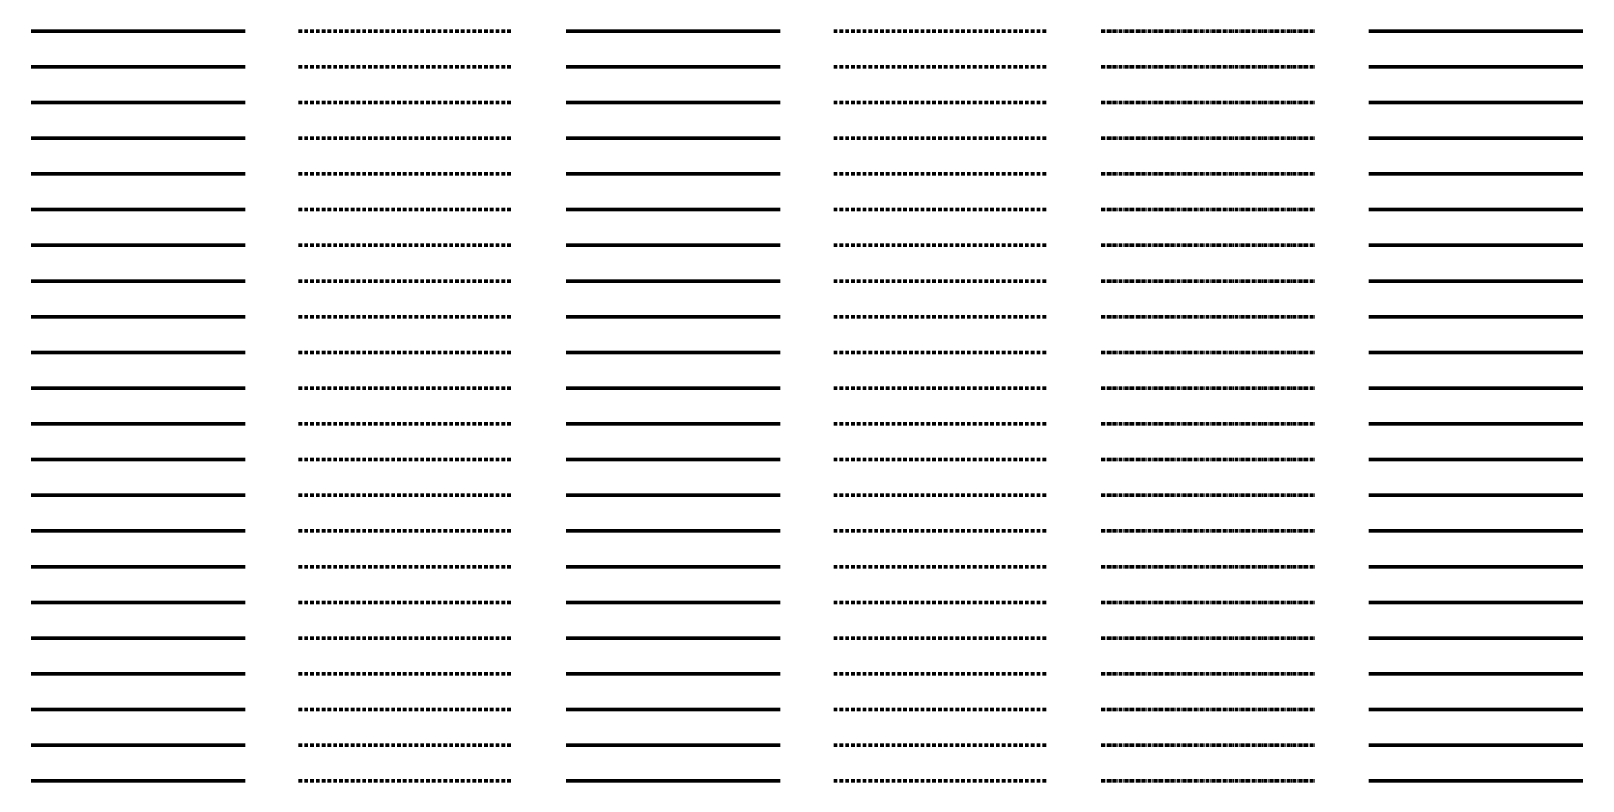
# Model space of a CAD drawing. Header units: metres. Extents: x -170 to 2070, y -13 to 14380.
# Drawn here: x 150 to 1020, y 5400 to 5820 of the extents above; entities that cross this region are included whole.
import ezdxf
from ezdxf.lldxf.tags import DXFTag

# ---------------------------------------------------------------- set-up
doc = ezdxf.new("R2010")
doc.units = ezdxf.units.M
doc.linetypes.add('KL-SO', pattern=[3.25, 2, -1.25])
doc.linetypes.add('KL-VERLATEN-SO', pattern=[3.25, 2, -0.5, 0.25, -0.5])
for name, color, linetype, lineweight in [('B-OI-KL-ET_LS_MANTELBUIS_PVC_400-G', 7, 'Continuous', 70), ('B-OI-KL-ET_LS_MANTELBUIS_PVC_400-RESERVE-G', 7, 'KL-RESERVE-SO', 70), ('B-OI-KL-ET_LS_MANTELBUIS_PVC_400-VERLATEN-G', 7, 'KL-VERLATEN-SO', 70), ('B-OI-KL-ET_LS_MANTELBUIS_PVC_50-G', 7, 'Continuous', 70), ('B-OI-KL-ET_LS_MANTELBUIS_PVC_50-RESERVE-G', 7, 'KL-RESERVE-SO', 70), ('B-OI-KL-ET_LS_MANTELBUIS_PVC_50-VERLATEN-G', 7, 'KL-VERLATEN-SO', 70), ('B-OI-KL-ET_LS_MANTELBUIS_PVC_500-G', 7, 'Continuous', 70), ('B-OI-KL-ET_LS_MANTELBUIS_PVC_500-RESERVE-G', 7, 'KL-RESERVE-SO', 70), ('B-OI-KL-ET_LS_MANTELBUIS_PVC_500-VERLATEN-G', 7, 'KL-VERLATEN-SO', 70), ('B-OI-KL-ET_LS_MANTELBUIS_PVC_63-G', 7, 'Continuous', 70), ('B-OI-KL-ET_LS_MANTELBUIS_PVC_63-RESERVE-G', 7, 'KL-RESERVE-SO', 70), ('B-OI-KL-ET_LS_MANTELBUIS_PVC_63-VERLATEN-G', 7, 'KL-VERLATEN-SO', 70), ('B-OI-KL-ET_LS_MANTELBUIS_PVC_75-G', 7, 'Continuous', 70), ('B-OI-KL-ET_LS_MANTELBUIS_PVC_75-RESERVE-G', 7, 'KL-RESERVE-SO', 70), ('B-OI-KL-ET_LS_MANTELBUIS_PVC_75-VERLATEN-G', 7, 'KL-VERLATEN-SO', 70), ('B-OI-KL-ET_LS_MANTELBUIS_PVC_80-G', 7, 'Continuous', 70), ('B-OI-KL-ET_LS_MANTELBUIS_PVC_80-RESERVE-G', 7, 'KL-RESERVE-SO', 70), ('B-OI-KL-ET_LS_MANTELBUIS_PVC_80-VERLATEN-G', 7, 'KL-VERLATEN-SO', 70), ('B-OI-KL-ET_LS_MANTELBUIS_PVC_90-G', 7, 'Continuous', 70), ('B-OI-KL-ET_LS_MANTELBUIS_PVC_90-RESERVE-G', 7, 'KL-RESERVE-SO', 70), ('B-OI-KL-ET_LS_MANTELBUIS_PVC_90-VERLATEN-G', 7, 'KL-VERLATEN-SO', 70), ('B-OI-KL-ET_LS_MANTELBUIS_ST-G', 7, 'Continuous', 70), ('B-OI-KL-ET_LS_MANTELBUIS_ST-RESERVE-G', 7, 'KL-RESERVE-SO', 70), ('B-OI-KL-ET_LS_MANTELBUIS_ST-VERLATEN-G', 7, 'KL-VERLATEN-SO', 70), ('B-OI-KL-ET_LS_MANTELBUIS_ST_100-G', 7, 'Continuous', 70), ('B-OI-KL-ET_LS_MANTELBUIS_ST_100-RESERVE-G', 7, 'KL-RESERVE-SO', 70), ('B-OI-KL-ET_LS_MANTELBUIS_ST_100-VERLATEN-G', 7, 'KL-VERLATEN-SO', 70), ('B-OI-KL-ET_LS_MANTELBUIS_ST_107-G', 7, 'Continuous', 70), ('B-OI-KL-ET_LS_MANTELBUIS_ST_107-RESERVE-G', 7, 'KL-RESERVE-SO', 70), ('B-OI-KL-ET_LS_MANTELBUIS_ST_107-VERLATEN-G', 7, 'KL-VERLATEN-SO', 70), ('B-OI-KL-ET_LS_MANTELBUIS_ST_108-G', 7, 'Continuous', 70), ('B-OI-KL-ET_LS_MANTELBUIS_ST_108-RESERVE-G', 7, 'KL-RESERVE-SO', 70), ('B-OI-KL-ET_LS_MANTELBUIS_ST_108-VERLATEN-G', 7, 'KL-VERLATEN-SO', 70), ('B-OI-KL-ET_LS_MANTELBUIS_ST_110-G', 7, 'Continuous', 70), ('B-OI-KL-ET_LS_MANTELBUIS_ST_110-RESERVE-G', 7, 'KL-RESERVE-SO', 70), ('B-OI-KL-ET_LS_MANTELBUIS_ST_110-VERLATEN-G', 7, 'KL-VERLATEN-SO', 70), ('B-OI-KL-ET_LS_MANTELBUIS_ST_114.3-G', 7, 'Continuous', 70), ('B-OI-KL-ET_LS_MANTELBUIS_ST_114.3-RESERVE-G', 7, 'KL-RESERVE-SO', 70), ('B-OI-KL-ET_LS_MANTELBUIS_ST_114.3-VERLATEN-G', 7, 'KL-VERLATEN-SO', 70), ('B-OI-KL-ET_LS_MANTELBUIS_ST_120-G', 7, 'Continuous', 70), ('B-OI-KL-ET_LS_MANTELBUIS_ST_120-RESERVE-G', 7, 'KL-RESERVE-SO', 70), ('B-OI-KL-ET_LS_MANTELBUIS_ST_120-VERLATEN-G', 7, 'KL-VERLATEN-SO', 70), ('B-OI-KL-ET_LS_MANTELBUIS_ST_125-G', 7, 'Continuous', 70), ('B-OI-KL-ET_LS_MANTELBUIS_ST_125-RESERVE-G', 7, 'KL-RESERVE-SO', 70), ('B-OI-KL-ET_LS_MANTELBUIS_ST_125-VERLATEN-G', 7, 'KL-VERLATEN-SO', 70), ('B-OI-KL-ET_LS_MANTELBUIS_ST_133-G', 7, 'Continuous', 70), ('B-OI-KL-ET_LS_MANTELBUIS_ST_133-RESERVE-G', 7, 'KL-RESERVE-SO', 70), ('B-OI-KL-ET_LS_MANTELBUIS_ST_133-VERLATEN-G', 7, 'KL-VERLATEN-SO', 70), ('B-OI-KL-ET_LS_MANTELBUIS_ST_140-G', 7, 'Continuous', 70), ('B-OI-KL-ET_LS_MANTELBUIS_ST_140-RESERVE-G', 7, 'KL-RESERVE-SO', 70), ('B-OI-KL-ET_LS_MANTELBUIS_ST_140-VERLATEN-G', 7, 'KL-VERLATEN-SO', 70), ('B-OI-KL-ET_LS_MANTELBUIS_ST_150-G', 7, 'Continuous', 70), ('B-OI-KL-ET_LS_MANTELBUIS_ST_150-RESERVE-G', 7, 'KL-RESERVE-SO', 70), ('B-OI-KL-ET_LS_MANTELBUIS_ST_150-VERLATEN-G', 7, 'KL-VERLATEN-SO', 70), ('B-OI-KL-ET_LS_MANTELBUIS_ST_159-G', 7, 'Continuous', 70), ('B-OI-KL-ET_LS_MANTELBUIS_ST_159-RESERVE-G', 7, 'KL-RESERVE-SO', 70), ('B-OI-KL-ET_LS_MANTELBUIS_ST_159-VERLATEN-G', 7, 'KL-VERLATEN-SO', 70), ('B-OI-KL-ET_LS_MANTELBUIS_ST_160-G', 7, 'Continuous', 70), ('B-OI-KL-ET_LS_MANTELBUIS_ST_160-RESERVE-G', 7, 'KL-RESERVE-SO', 70), ('B-OI-KL-ET_LS_MANTELBUIS_ST_160-VERLATEN-G', 7, 'KL-VERLATEN-SO', 70), ('B-OI-KL-ET_LS_MANTELBUIS_ST_168.3-G', 7, 'Continuous', 70), ('B-OI-KL-ET_LS_MANTELBUIS_ST_168.3-RESERVE-G', 7, 'KL-RESERVE-SO', 70), ('B-OI-KL-ET_LS_MANTELBUIS_ST_168.3-VERLATEN-G', 7, 'KL-VERLATEN-SO', 70), ('B-OI-KL-ET_LS_MANTELBUIS_ST_175-G', 7, 'Continuous', 70), ('B-OI-KL-ET_LS_MANTELBUIS_ST_175-RESERVE-G', 7, 'KL-RESERVE-SO', 70), ('B-OI-KL-ET_LS_MANTELBUIS_ST_175-VERLATEN-G', 7, 'KL-VERLATEN-SO', 70), ('N-OI-KL-ET_LS_MANTELBUIS_PVC_400-G', 10, 'KL-SO', 70), ('N-OI-KL-ET_LS_MANTELBUIS_PVC_50-G', 10, 'KL-SO', 70), ('N-OI-KL-ET_LS_MANTELBUIS_PVC_500-G', 10, 'KL-SO', 70), ('N-OI-KL-ET_LS_MANTELBUIS_PVC_63-G', 10, 'KL-SO', 70), ('N-OI-KL-ET_LS_MANTELBUIS_PVC_75-G', 10, 'KL-SO', 70), ('N-OI-KL-ET_LS_MANTELBUIS_PVC_80-G', 10, 'KL-SO', 70), ('N-OI-KL-ET_LS_MANTELBUIS_PVC_90-G', 10, 'KL-SO', 70), ('N-OI-KL-ET_LS_MANTELBUIS_ST-G', 10, 'KL-SO', 70), ('N-OI-KL-ET_LS_MANTELBUIS_ST_100-G', 10, 'KL-SO', 70), ('N-OI-KL-ET_LS_MANTELBUIS_ST_107-G', 10, 'KL-SO', 70), ('N-OI-KL-ET_LS_MANTELBUIS_ST_108-G', 10, 'KL-SO', 70), ('N-OI-KL-ET_LS_MANTELBUIS_ST_110-G', 10, 'KL-SO', 70), ('N-OI-KL-ET_LS_MANTELBUIS_ST_114.3-G', 10, 'KL-SO', 70), ('N-OI-KL-ET_LS_MANTELBUIS_ST_120-G', 10, 'KL-SO', 70), ('N-OI-KL-ET_LS_MANTELBUIS_ST_125-G', 10, 'KL-SO', 70), ('N-OI-KL-ET_LS_MANTELBUIS_ST_133-G', 10, 'KL-SO', 70), ('N-OI-KL-ET_LS_MANTELBUIS_ST_140-G', 10, 'KL-SO', 70), ('N-OI-KL-ET_LS_MANTELBUIS_ST_150-G', 10, 'KL-SO', 70), ('N-OI-KL-ET_LS_MANTELBUIS_ST_159-G', 10, 'KL-SO', 70), ('N-OI-KL-ET_LS_MANTELBUIS_ST_160-G', 10, 'KL-SO', 70), ('N-OI-KL-ET_LS_MANTELBUIS_ST_168.3-G', 10, 'KL-SO', 70), ('N-OI-KL-ET_LS_MANTELBUIS_ST_175-G', 10, 'KL-SO', 70), ('R-OI-KL-ET_LS_MANTELBUIS_PVC_400-G', 10, 'KL-SO', 70), ('R-OI-KL-ET_LS_MANTELBUIS_PVC_50-G', 10, 'KL-SO', 70), ('R-OI-KL-ET_LS_MANTELBUIS_PVC_500-G', 10, 'KL-SO', 70), ('R-OI-KL-ET_LS_MANTELBUIS_PVC_63-G', 10, 'KL-SO', 70), ('R-OI-KL-ET_LS_MANTELBUIS_PVC_75-G', 10, 'KL-SO', 70), ('R-OI-KL-ET_LS_MANTELBUIS_PVC_80-G', 10, 'KL-SO', 70), ('R-OI-KL-ET_LS_MANTELBUIS_PVC_90-G', 10, 'KL-SO', 70), ('R-OI-KL-ET_LS_MANTELBUIS_ST-G', 10, 'KL-SO', 70), ('R-OI-KL-ET_LS_MANTELBUIS_ST_100-G', 10, 'KL-SO', 70), ('R-OI-KL-ET_LS_MANTELBUIS_ST_107-G', 10, 'KL-SO', 70), ('R-OI-KL-ET_LS_MANTELBUIS_ST_108-G', 10, 'KL-SO', 70), ('R-OI-KL-ET_LS_MANTELBUIS_ST_110-G', 10, 'KL-SO', 70), ('R-OI-KL-ET_LS_MANTELBUIS_ST_114.3-G', 10, 'KL-SO', 70), ('R-OI-KL-ET_LS_MANTELBUIS_ST_120-G', 10, 'KL-SO', 70), ('R-OI-KL-ET_LS_MANTELBUIS_ST_125-G', 10, 'KL-SO', 70), ('R-OI-KL-ET_LS_MANTELBUIS_ST_133-G', 10, 'KL-SO', 70), ('R-OI-KL-ET_LS_MANTELBUIS_ST_140-G', 10, 'KL-SO', 70), ('R-OI-KL-ET_LS_MANTELBUIS_ST_150-G', 10, 'KL-SO', 70), ('R-OI-KL-ET_LS_MANTELBUIS_ST_159-G', 10, 'KL-SO', 70), ('R-OI-KL-ET_LS_MANTELBUIS_ST_160-G', 10, 'KL-SO', 70), ('R-OI-KL-ET_LS_MANTELBUIS_ST_168.3-G', 10, 'KL-SO', 70), ('R-OI-KL-ET_LS_MANTELBUIS_ST_175-G', 10, 'KL-SO', 70), ('V-OI-KL-ET_LS_MANTELBUIS_PVC_400-G', 7, 'V-KL-SO', 70), ('V-OI-KL-ET_LS_MANTELBUIS_PVC_50-G', 7, 'V-KL-SO', 70), ('V-OI-KL-ET_LS_MANTELBUIS_PVC_500-G', 7, 'V-KL-SO', 70), ('V-OI-KL-ET_LS_MANTELBUIS_PVC_63-G', 7, 'V-KL-SO', 70), ('V-OI-KL-ET_LS_MANTELBUIS_PVC_75-G', 7, 'V-KL-SO', 70), ('V-OI-KL-ET_LS_MANTELBUIS_PVC_80-G', 7, 'V-KL-SO', 70), ('V-OI-KL-ET_LS_MANTELBUIS_PVC_90-G', 7, 'V-KL-SO', 70), ('V-OI-KL-ET_LS_MANTELBUIS_ST-G', 7, 'V-KL-SO', 70), ('V-OI-KL-ET_LS_MANTELBUIS_ST_100-G', 7, 'V-KL-SO', 70), ('V-OI-KL-ET_LS_MANTELBUIS_ST_107-G', 7, 'V-KL-SO', 70), ('V-OI-KL-ET_LS_MANTELBUIS_ST_108-G', 7, 'V-KL-SO', 70), ('V-OI-KL-ET_LS_MANTELBUIS_ST_110-G', 7, 'V-KL-SO', 70), ('V-OI-KL-ET_LS_MANTELBUIS_ST_114.3-G', 7, 'V-KL-SO', 70), ('V-OI-KL-ET_LS_MANTELBUIS_ST_120-G', 7, 'V-KL-SO', 70), ('V-OI-KL-ET_LS_MANTELBUIS_ST_125-G', 7, 'V-KL-SO', 70), ('V-OI-KL-ET_LS_MANTELBUIS_ST_133-G', 7, 'V-KL-SO', 70), ('V-OI-KL-ET_LS_MANTELBUIS_ST_140-G', 7, 'V-KL-SO', 70), ('V-OI-KL-ET_LS_MANTELBUIS_ST_150-G', 7, 'V-KL-SO', 70), ('V-OI-KL-ET_LS_MANTELBUIS_ST_159-G', 7, 'V-KL-SO', 70), ('V-OI-KL-ET_LS_MANTELBUIS_ST_160-G', 7, 'V-KL-SO', 70), ('V-OI-KL-ET_LS_MANTELBUIS_ST_168.3-G', 7, 'V-KL-SO', 70), ('V-OI-KL-ET_LS_MANTELBUIS_ST_175-G', 7, 'V-KL-SO', 70)]:
    doc.layers.add(name, color=color, linetype=linetype, lineweight=lineweight)
doc.styles.get("Standard").update_dxf_attribs({"font": 'NLCS-ISO.ttf'})
tags = doc.linetypes.add('KL-RESERVE-SO', pattern='A,7,-2,["RS",Standard,S=1,R=0,X=-1,Y=-0.5],-1.5', length=10.5).pattern_tags.tags
tags[6] = DXFTag(74, 10)
doc.linetypes.add('V-KL-SO', pattern='A,2,[24,nlcs.shx,S=0.75,R=0,X=0,Y=0],2', length=4)

msp = doc.modelspace()

# ---------------------------------------------------------------- linework, layer by layer
at = {"layer": 'B-OI-KL-ET_LS_MANTELBUIS_PVC_400-G'}
msp.add_line((150, 5400), (270, 5400), dxfattribs=at)
at = {"layer": 'B-OI-KL-ET_LS_MANTELBUIS_PVC_400-RESERVE-G'}
msp.add_line((900, 5400), (1020, 5400), dxfattribs=at)
at = {"layer": 'B-OI-KL-ET_LS_MANTELBUIS_PVC_400-VERLATEN-G'}
msp.add_line((750, 5400), (870, 5400), dxfattribs=at)
at = {"layer": 'B-OI-KL-ET_LS_MANTELBUIS_PVC_50-G'}
msp.add_line((150, 5420), (270, 5420), dxfattribs=at)
at = {"layer": 'B-OI-KL-ET_LS_MANTELBUIS_PVC_50-RESERVE-G'}
msp.add_line((900, 5420), (1020, 5420), dxfattribs=at)
at = {"layer": 'B-OI-KL-ET_LS_MANTELBUIS_PVC_50-VERLATEN-G'}
msp.add_line((750, 5420), (870, 5420), dxfattribs=at)
at = {"layer": 'B-OI-KL-ET_LS_MANTELBUIS_PVC_500-G'}
msp.add_line((150, 5440), (270, 5440), dxfattribs=at)
at = {"layer": 'B-OI-KL-ET_LS_MANTELBUIS_PVC_500-RESERVE-G'}
msp.add_line((900, 5440), (1020, 5440), dxfattribs=at)
at = {"layer": 'B-OI-KL-ET_LS_MANTELBUIS_PVC_500-VERLATEN-G'}
msp.add_line((750, 5440), (870, 5440), dxfattribs=at)
at = {"layer": 'B-OI-KL-ET_LS_MANTELBUIS_PVC_63-G'}
msp.add_line((150, 5460), (270, 5460), dxfattribs=at)
at = {"layer": 'B-OI-KL-ET_LS_MANTELBUIS_PVC_63-RESERVE-G'}
msp.add_line((900, 5460), (1020, 5460), dxfattribs=at)
at = {"layer": 'B-OI-KL-ET_LS_MANTELBUIS_PVC_63-VERLATEN-G'}
msp.add_line((750, 5460), (870, 5460), dxfattribs=at)
at = {"layer": 'B-OI-KL-ET_LS_MANTELBUIS_PVC_75-G'}
msp.add_line((150, 5480), (270, 5480), dxfattribs=at)
at = {"layer": 'B-OI-KL-ET_LS_MANTELBUIS_PVC_75-RESERVE-G'}
msp.add_line((900, 5480), (1020, 5480), dxfattribs=at)
at = {"layer": 'B-OI-KL-ET_LS_MANTELBUIS_PVC_75-VERLATEN-G'}
msp.add_line((750, 5480), (870, 5480), dxfattribs=at)
at = {"layer": 'B-OI-KL-ET_LS_MANTELBUIS_PVC_80-G'}
msp.add_line((150, 5500), (270, 5500), dxfattribs=at)
at = {"layer": 'B-OI-KL-ET_LS_MANTELBUIS_PVC_80-RESERVE-G'}
msp.add_line((900, 5500), (1020, 5500), dxfattribs=at)
at = {"layer": 'B-OI-KL-ET_LS_MANTELBUIS_PVC_80-VERLATEN-G'}
msp.add_line((750, 5500), (870, 5500), dxfattribs=at)
at = {"layer": 'B-OI-KL-ET_LS_MANTELBUIS_PVC_90-G'}
msp.add_line((150, 5520), (270, 5520), dxfattribs=at)
at = {"layer": 'B-OI-KL-ET_LS_MANTELBUIS_PVC_90-RESERVE-G'}
msp.add_line((900, 5520), (1020, 5520), dxfattribs=at)
at = {"layer": 'B-OI-KL-ET_LS_MANTELBUIS_PVC_90-VERLATEN-G'}
msp.add_line((750, 5520), (870, 5520), dxfattribs=at)
at = {"layer": 'B-OI-KL-ET_LS_MANTELBUIS_ST-G'}
msp.add_line((150, 5540), (270, 5540), dxfattribs=at)
at = {"layer": 'B-OI-KL-ET_LS_MANTELBUIS_ST-RESERVE-G'}
msp.add_line((900, 5540), (1020, 5540), dxfattribs=at)
at = {"layer": 'B-OI-KL-ET_LS_MANTELBUIS_ST-VERLATEN-G'}
msp.add_line((750, 5540), (870, 5540), dxfattribs=at)
at = {"layer": 'B-OI-KL-ET_LS_MANTELBUIS_ST_100-G'}
msp.add_line((150, 5560), (270, 5560), dxfattribs=at)
at = {"layer": 'B-OI-KL-ET_LS_MANTELBUIS_ST_100-RESERVE-G'}
msp.add_line((900, 5560), (1020, 5560), dxfattribs=at)
at = {"layer": 'B-OI-KL-ET_LS_MANTELBUIS_ST_100-VERLATEN-G'}
msp.add_line((750, 5560), (870, 5560), dxfattribs=at)
at = {"layer": 'B-OI-KL-ET_LS_MANTELBUIS_ST_107-G'}
msp.add_line((150, 5580), (270, 5580), dxfattribs=at)
at = {"layer": 'B-OI-KL-ET_LS_MANTELBUIS_ST_107-RESERVE-G'}
msp.add_line((900, 5580), (1020, 5580), dxfattribs=at)
at = {"layer": 'B-OI-KL-ET_LS_MANTELBUIS_ST_107-VERLATEN-G'}
msp.add_line((750, 5580), (870, 5580), dxfattribs=at)
at = {"layer": 'B-OI-KL-ET_LS_MANTELBUIS_ST_108-G'}
msp.add_line((150, 5600), (270, 5600), dxfattribs=at)
at = {"layer": 'B-OI-KL-ET_LS_MANTELBUIS_ST_108-RESERVE-G'}
msp.add_line((900, 5600), (1020, 5600), dxfattribs=at)
at = {"layer": 'B-OI-KL-ET_LS_MANTELBUIS_ST_108-VERLATEN-G'}
msp.add_line((750, 5600), (870, 5600), dxfattribs=at)
at = {"layer": 'B-OI-KL-ET_LS_MANTELBUIS_ST_110-G'}
msp.add_line((150, 5620), (270, 5620), dxfattribs=at)
at = {"layer": 'B-OI-KL-ET_LS_MANTELBUIS_ST_110-RESERVE-G'}
msp.add_line((900, 5620), (1020, 5620), dxfattribs=at)
at = {"layer": 'B-OI-KL-ET_LS_MANTELBUIS_ST_110-VERLATEN-G'}
msp.add_line((750, 5620), (870, 5620), dxfattribs=at)
at = {"layer": 'B-OI-KL-ET_LS_MANTELBUIS_ST_114.3-G'}
msp.add_line((150, 5640), (270, 5640), dxfattribs=at)
at = {"layer": 'B-OI-KL-ET_LS_MANTELBUIS_ST_114.3-RESERVE-G'}
msp.add_line((900, 5640), (1020, 5640), dxfattribs=at)
at = {"layer": 'B-OI-KL-ET_LS_MANTELBUIS_ST_114.3-VERLATEN-G'}
msp.add_line((750, 5640), (870, 5640), dxfattribs=at)
at = {"layer": 'B-OI-KL-ET_LS_MANTELBUIS_ST_120-G'}
msp.add_line((150, 5660), (270, 5660), dxfattribs=at)
at = {"layer": 'B-OI-KL-ET_LS_MANTELBUIS_ST_120-RESERVE-G'}
msp.add_line((900, 5660), (1020, 5660), dxfattribs=at)
at = {"layer": 'B-OI-KL-ET_LS_MANTELBUIS_ST_120-VERLATEN-G'}
msp.add_line((750, 5660), (870, 5660), dxfattribs=at)
at = {"layer": 'B-OI-KL-ET_LS_MANTELBUIS_ST_125-G'}
msp.add_line((150, 5680), (270, 5680), dxfattribs=at)
at = {"layer": 'B-OI-KL-ET_LS_MANTELBUIS_ST_125-RESERVE-G'}
msp.add_line((900, 5680), (1020, 5680), dxfattribs=at)
at = {"layer": 'B-OI-KL-ET_LS_MANTELBUIS_ST_125-VERLATEN-G'}
msp.add_line((750, 5680), (870, 5680), dxfattribs=at)
at = {"layer": 'B-OI-KL-ET_LS_MANTELBUIS_ST_133-G'}
msp.add_line((150, 5700), (270, 5700), dxfattribs=at)
at = {"layer": 'B-OI-KL-ET_LS_MANTELBUIS_ST_133-RESERVE-G'}
msp.add_line((900, 5700), (1020, 5700), dxfattribs=at)
at = {"layer": 'B-OI-KL-ET_LS_MANTELBUIS_ST_133-VERLATEN-G'}
msp.add_line((750, 5700), (870, 5700), dxfattribs=at)
at = {"layer": 'B-OI-KL-ET_LS_MANTELBUIS_ST_140-G'}
msp.add_line((150, 5720), (270, 5720), dxfattribs=at)
at = {"layer": 'B-OI-KL-ET_LS_MANTELBUIS_ST_140-RESERVE-G'}
msp.add_line((900, 5720), (1020, 5720), dxfattribs=at)
at = {"layer": 'B-OI-KL-ET_LS_MANTELBUIS_ST_140-VERLATEN-G'}
msp.add_line((750, 5720), (870, 5720), dxfattribs=at)
at = {"layer": 'B-OI-KL-ET_LS_MANTELBUIS_ST_150-G'}
msp.add_line((150, 5740), (270, 5740), dxfattribs=at)
at = {"layer": 'B-OI-KL-ET_LS_MANTELBUIS_ST_150-RESERVE-G'}
msp.add_line((900, 5740), (1020, 5740), dxfattribs=at)
at = {"layer": 'B-OI-KL-ET_LS_MANTELBUIS_ST_150-VERLATEN-G'}
msp.add_line((750, 5740), (870, 5740), dxfattribs=at)
at = {"layer": 'B-OI-KL-ET_LS_MANTELBUIS_ST_159-G'}
msp.add_line((150, 5760), (270, 5760), dxfattribs=at)
at = {"layer": 'B-OI-KL-ET_LS_MANTELBUIS_ST_159-RESERVE-G'}
msp.add_line((900, 5760), (1020, 5760), dxfattribs=at)
at = {"layer": 'B-OI-KL-ET_LS_MANTELBUIS_ST_159-VERLATEN-G'}
msp.add_line((750, 5760), (870, 5760), dxfattribs=at)
at = {"layer": 'B-OI-KL-ET_LS_MANTELBUIS_ST_160-G'}
msp.add_line((150, 5780), (270, 5780), dxfattribs=at)
at = {"layer": 'B-OI-KL-ET_LS_MANTELBUIS_ST_160-RESERVE-G'}
msp.add_line((900, 5780), (1020, 5780), dxfattribs=at)
at = {"layer": 'B-OI-KL-ET_LS_MANTELBUIS_ST_160-VERLATEN-G'}
msp.add_line((750, 5780), (870, 5780), dxfattribs=at)
at = {"layer": 'B-OI-KL-ET_LS_MANTELBUIS_ST_168.3-G'}
msp.add_line((150, 5800), (270, 5800), dxfattribs=at)
at = {"layer": 'B-OI-KL-ET_LS_MANTELBUIS_ST_168.3-RESERVE-G'}
msp.add_line((900, 5800), (1020, 5800), dxfattribs=at)
at = {"layer": 'B-OI-KL-ET_LS_MANTELBUIS_ST_168.3-VERLATEN-G'}
msp.add_line((750, 5800), (870, 5800), dxfattribs=at)
at = {"layer": 'B-OI-KL-ET_LS_MANTELBUIS_ST_175-G'}
msp.add_line((150, 5820), (270, 5820), dxfattribs=at)
at = {"layer": 'B-OI-KL-ET_LS_MANTELBUIS_ST_175-RESERVE-G'}
msp.add_line((900, 5820), (1020, 5820), dxfattribs=at)
at = {"layer": 'B-OI-KL-ET_LS_MANTELBUIS_ST_175-VERLATEN-G'}
msp.add_line((750, 5820), (870, 5820), dxfattribs=at)
at = {"layer": 'N-OI-KL-ET_LS_MANTELBUIS_PVC_400-G'}
msp.add_line((300, 5400), (420, 5400), dxfattribs=at)
at = {"layer": 'N-OI-KL-ET_LS_MANTELBUIS_PVC_50-G'}
msp.add_line((300, 5420), (420, 5420), dxfattribs=at)
at = {"layer": 'N-OI-KL-ET_LS_MANTELBUIS_PVC_500-G'}
msp.add_line((300, 5440), (420, 5440), dxfattribs=at)
at = {"layer": 'N-OI-KL-ET_LS_MANTELBUIS_PVC_63-G'}
msp.add_line((300, 5460), (420, 5460), dxfattribs=at)
at = {"layer": 'N-OI-KL-ET_LS_MANTELBUIS_PVC_75-G'}
msp.add_line((300, 5480), (420, 5480), dxfattribs=at)
at = {"layer": 'N-OI-KL-ET_LS_MANTELBUIS_PVC_80-G'}
msp.add_line((300, 5500), (420, 5500), dxfattribs=at)
at = {"layer": 'N-OI-KL-ET_LS_MANTELBUIS_PVC_90-G'}
msp.add_line((300, 5520), (420, 5520), dxfattribs=at)
at = {"layer": 'N-OI-KL-ET_LS_MANTELBUIS_ST-G'}
msp.add_line((300, 5540), (420, 5540), dxfattribs=at)
at = {"layer": 'N-OI-KL-ET_LS_MANTELBUIS_ST_100-G'}
msp.add_line((300, 5560), (420, 5560), dxfattribs=at)
at = {"layer": 'N-OI-KL-ET_LS_MANTELBUIS_ST_107-G'}
msp.add_line((300, 5580), (420, 5580), dxfattribs=at)
at = {"layer": 'N-OI-KL-ET_LS_MANTELBUIS_ST_108-G'}
msp.add_line((300, 5600), (420, 5600), dxfattribs=at)
at = {"layer": 'N-OI-KL-ET_LS_MANTELBUIS_ST_110-G'}
msp.add_line((300, 5620), (420, 5620), dxfattribs=at)
at = {"layer": 'N-OI-KL-ET_LS_MANTELBUIS_ST_114.3-G'}
msp.add_line((300, 5640), (420, 5640), dxfattribs=at)
at = {"layer": 'N-OI-KL-ET_LS_MANTELBUIS_ST_120-G'}
msp.add_line((300, 5660), (420, 5660), dxfattribs=at)
at = {"layer": 'N-OI-KL-ET_LS_MANTELBUIS_ST_125-G'}
msp.add_line((300, 5680), (420, 5680), dxfattribs=at)
at = {"layer": 'N-OI-KL-ET_LS_MANTELBUIS_ST_133-G'}
msp.add_line((300, 5700), (420, 5700), dxfattribs=at)
at = {"layer": 'N-OI-KL-ET_LS_MANTELBUIS_ST_140-G'}
msp.add_line((300, 5720), (420, 5720), dxfattribs=at)
at = {"layer": 'N-OI-KL-ET_LS_MANTELBUIS_ST_150-G'}
msp.add_line((300, 5740), (420, 5740), dxfattribs=at)
at = {"layer": 'N-OI-KL-ET_LS_MANTELBUIS_ST_159-G'}
msp.add_line((300, 5760), (420, 5760), dxfattribs=at)
at = {"layer": 'N-OI-KL-ET_LS_MANTELBUIS_ST_160-G'}
msp.add_line((300, 5780), (420, 5780), dxfattribs=at)
at = {"layer": 'N-OI-KL-ET_LS_MANTELBUIS_ST_168.3-G'}
msp.add_line((300, 5800), (420, 5800), dxfattribs=at)
at = {"layer": 'N-OI-KL-ET_LS_MANTELBUIS_ST_175-G'}
msp.add_line((300, 5820), (420, 5820), dxfattribs=at)
at = {"layer": 'R-OI-KL-ET_LS_MANTELBUIS_PVC_400-G'}
msp.add_line((600, 5400), (720, 5400), dxfattribs=at)
at = {"layer": 'R-OI-KL-ET_LS_MANTELBUIS_PVC_50-G'}
msp.add_line((600, 5420), (720, 5420), dxfattribs=at)
at = {"layer": 'R-OI-KL-ET_LS_MANTELBUIS_PVC_500-G'}
msp.add_line((600, 5440), (720, 5440), dxfattribs=at)
at = {"layer": 'R-OI-KL-ET_LS_MANTELBUIS_PVC_63-G'}
msp.add_line((600, 5460), (720, 5460), dxfattribs=at)
at = {"layer": 'R-OI-KL-ET_LS_MANTELBUIS_PVC_75-G'}
msp.add_line((600, 5480), (720, 5480), dxfattribs=at)
at = {"layer": 'R-OI-KL-ET_LS_MANTELBUIS_PVC_80-G'}
msp.add_line((600, 5500), (720, 5500), dxfattribs=at)
at = {"layer": 'R-OI-KL-ET_LS_MANTELBUIS_PVC_90-G'}
msp.add_line((600, 5520), (720, 5520), dxfattribs=at)
at = {"layer": 'R-OI-KL-ET_LS_MANTELBUIS_ST-G'}
msp.add_line((600, 5540), (720, 5540), dxfattribs=at)
at = {"layer": 'R-OI-KL-ET_LS_MANTELBUIS_ST_100-G'}
msp.add_line((600, 5560), (720, 5560), dxfattribs=at)
at = {"layer": 'R-OI-KL-ET_LS_MANTELBUIS_ST_107-G'}
msp.add_line((600, 5580), (720, 5580), dxfattribs=at)
at = {"layer": 'R-OI-KL-ET_LS_MANTELBUIS_ST_108-G'}
msp.add_line((600, 5600), (720, 5600), dxfattribs=at)
at = {"layer": 'R-OI-KL-ET_LS_MANTELBUIS_ST_110-G'}
msp.add_line((600, 5620), (720, 5620), dxfattribs=at)
at = {"layer": 'R-OI-KL-ET_LS_MANTELBUIS_ST_114.3-G'}
msp.add_line((600, 5640), (720, 5640), dxfattribs=at)
at = {"layer": 'R-OI-KL-ET_LS_MANTELBUIS_ST_120-G'}
msp.add_line((600, 5660), (720, 5660), dxfattribs=at)
at = {"layer": 'R-OI-KL-ET_LS_MANTELBUIS_ST_125-G'}
msp.add_line((600, 5680), (720, 5680), dxfattribs=at)
at = {"layer": 'R-OI-KL-ET_LS_MANTELBUIS_ST_133-G'}
msp.add_line((600, 5700), (720, 5700), dxfattribs=at)
at = {"layer": 'R-OI-KL-ET_LS_MANTELBUIS_ST_140-G'}
msp.add_line((600, 5720), (720, 5720), dxfattribs=at)
at = {"layer": 'R-OI-KL-ET_LS_MANTELBUIS_ST_150-G'}
msp.add_line((600, 5740), (720, 5740), dxfattribs=at)
at = {"layer": 'R-OI-KL-ET_LS_MANTELBUIS_ST_159-G'}
msp.add_line((600, 5760), (720, 5760), dxfattribs=at)
at = {"layer": 'R-OI-KL-ET_LS_MANTELBUIS_ST_160-G'}
msp.add_line((600, 5780), (720, 5780), dxfattribs=at)
at = {"layer": 'R-OI-KL-ET_LS_MANTELBUIS_ST_168.3-G'}
msp.add_line((600, 5800), (720, 5800), dxfattribs=at)
at = {"layer": 'R-OI-KL-ET_LS_MANTELBUIS_ST_175-G'}
msp.add_line((600, 5820), (720, 5820), dxfattribs=at)
at = {"layer": 'V-OI-KL-ET_LS_MANTELBUIS_PVC_400-G'}
msp.add_line((450, 5400), (570, 5400), dxfattribs=at)
at = {"layer": 'V-OI-KL-ET_LS_MANTELBUIS_PVC_50-G'}
msp.add_line((450, 5420), (570, 5420), dxfattribs=at)
at = {"layer": 'V-OI-KL-ET_LS_MANTELBUIS_PVC_500-G'}
msp.add_line((450, 5440), (570, 5440), dxfattribs=at)
at = {"layer": 'V-OI-KL-ET_LS_MANTELBUIS_PVC_63-G'}
msp.add_line((450, 5460), (570, 5460), dxfattribs=at)
at = {"layer": 'V-OI-KL-ET_LS_MANTELBUIS_PVC_75-G'}
msp.add_line((450, 5480), (570, 5480), dxfattribs=at)
at = {"layer": 'V-OI-KL-ET_LS_MANTELBUIS_PVC_80-G'}
msp.add_line((450, 5500), (570, 5500), dxfattribs=at)
at = {"layer": 'V-OI-KL-ET_LS_MANTELBUIS_PVC_90-G'}
msp.add_line((450, 5520), (570, 5520), dxfattribs=at)
at = {"layer": 'V-OI-KL-ET_LS_MANTELBUIS_ST-G'}
msp.add_line((450, 5540), (570, 5540), dxfattribs=at)
at = {"layer": 'V-OI-KL-ET_LS_MANTELBUIS_ST_100-G'}
msp.add_line((450, 5560), (570, 5560), dxfattribs=at)
at = {"layer": 'V-OI-KL-ET_LS_MANTELBUIS_ST_107-G'}
msp.add_line((450, 5580), (570, 5580), dxfattribs=at)
at = {"layer": 'V-OI-KL-ET_LS_MANTELBUIS_ST_108-G'}
msp.add_line((450, 5600), (570, 5600), dxfattribs=at)
at = {"layer": 'V-OI-KL-ET_LS_MANTELBUIS_ST_110-G'}
msp.add_line((450, 5620), (570, 5620), dxfattribs=at)
at = {"layer": 'V-OI-KL-ET_LS_MANTELBUIS_ST_114.3-G'}
msp.add_line((450, 5640), (570, 5640), dxfattribs=at)
at = {"layer": 'V-OI-KL-ET_LS_MANTELBUIS_ST_120-G'}
msp.add_line((450, 5660), (570, 5660), dxfattribs=at)
at = {"layer": 'V-OI-KL-ET_LS_MANTELBUIS_ST_125-G'}
msp.add_line((450, 5680), (570, 5680), dxfattribs=at)
at = {"layer": 'V-OI-KL-ET_LS_MANTELBUIS_ST_133-G'}
msp.add_line((450, 5700), (570, 5700), dxfattribs=at)
at = {"layer": 'V-OI-KL-ET_LS_MANTELBUIS_ST_140-G'}
msp.add_line((450, 5720), (570, 5720), dxfattribs=at)
at = {"layer": 'V-OI-KL-ET_LS_MANTELBUIS_ST_150-G'}
msp.add_line((450, 5740), (570, 5740), dxfattribs=at)
at = {"layer": 'V-OI-KL-ET_LS_MANTELBUIS_ST_159-G'}
msp.add_line((450, 5760), (570, 5760), dxfattribs=at)
at = {"layer": 'V-OI-KL-ET_LS_MANTELBUIS_ST_160-G'}
msp.add_line((450, 5780), (570, 5780), dxfattribs=at)
at = {"layer": 'V-OI-KL-ET_LS_MANTELBUIS_ST_168.3-G'}
msp.add_line((450, 5800), (570, 5800), dxfattribs=at)
at = {"layer": 'V-OI-KL-ET_LS_MANTELBUIS_ST_175-G'}
msp.add_line((450, 5820), (570, 5820), dxfattribs=at)

doc.saveas('drawing.dxf')
